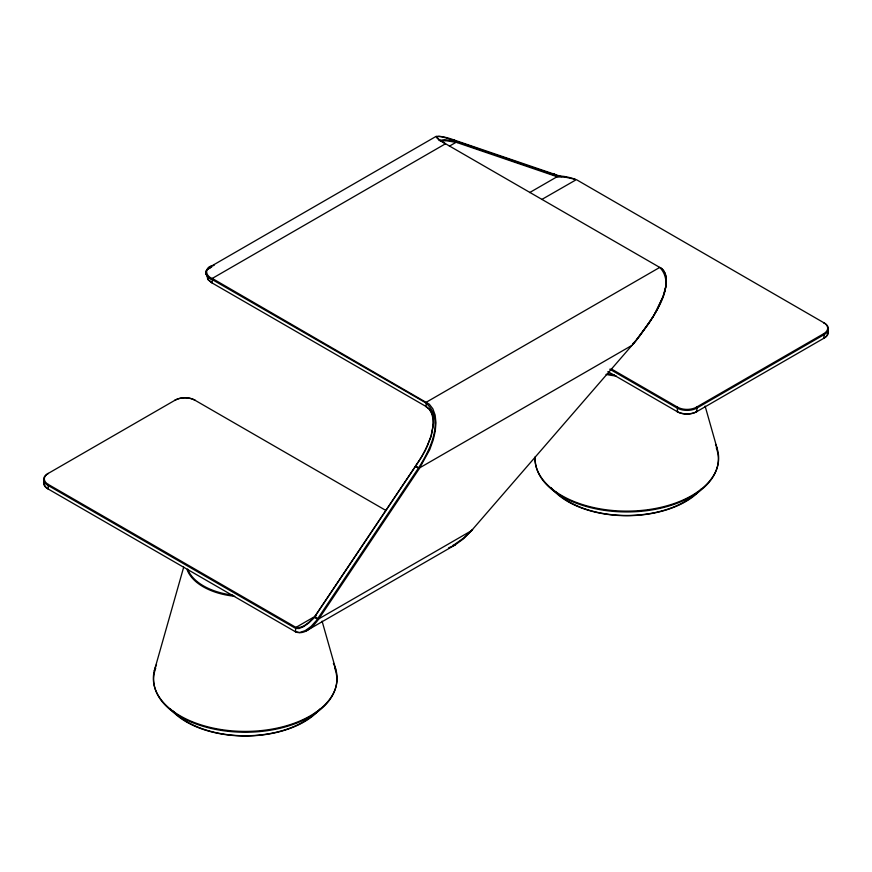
<?xml version="1.0" encoding="UTF-8"?>
<svg xmlns="http://www.w3.org/2000/svg" width="872" height="872" viewBox="0 0 872 872"><rect width="100%" height="100%" fill="white"/><g stroke="black" fill="none" stroke-linecap="round" stroke-linejoin="round"><path stroke-width="1.31" d="M633.29 344.157C644.277 328.025 680.204 288.512 659.744 267.41L426.321 402.199L425.983 406.592L429.297 408.979L431.695 412.576L433.166 417.307L433.569 423.029L431.215 436.207L425.176 450.65L419.225 460.689L314.857 616.504L415.541 466.182L419.388 468.471L318.901 618.782C314.018 625.573 305.462 635.296 295.935 632.047L47.764 488.767A14.203 8.197 0 0 1 43.905 481.29M472.352 529.664L632.113 345.192M318.204 619.371L314.52 617.267L309.135 622.684L303.739 626.576L298.998 628.559L295.586 628.363L47.764 485.279A14.203 8.197 0 0 1 47.764 473.692L48.265 473.398A13.494 7.794 0 0 0 48.265 484.418L48.265 489.05A13.494 7.794 0 0 1 44.319 483.252M827.681 332.537A13.494 7.794 0 0 1 823.735 338.336L824.236 334.565A14.203 8.197 0 0 0 824.236 322.967L823.735 322.684A13.494 7.794 0 0 1 823.735 333.693L696.554 407.126A13.494 7.794 0 0 1 677.479 407.126L677.391 411.802A13.494 7.794 0 0 0 696.554 411.758L697.055 407.987A14.203 8.197 0 0 1 676.977 407.987L609.757 369.183M471.676 530.667L472.591 529.522M665.805 286.507L662.949 296.872L657.117 309.789M213.084 265.666C204.266 266.472 204.985 276.25 212.256 278.43L429.329 404.216L432.85 408.794L435.15 415.083L435.956 422.833L435.27 431.073L433.242 439.902L429.754 449.603L419.388 468.471L415.443 466.073L421.754 456.754L427.444 445.723L431.073 435.815L432.97 426.582L433.122 419.824L432 414.156L429.558 409.568L425.961 406.439M665.216 289.406C667.004 282.245 667.581 272.075 660.246 267.704L445.538 143.749C425.176 132.152 443.913 136.708 452.612 140.12L558.887 176.558M664.889 290.703L665.053 290.06M664.54 292L664.726 291.357M154.29 670.851L183.698 567.127M207.1 276.032L207.754 279.465L211.754 282.768L426.463 406.733M664.159 293.297L664.355 292.654M207.994 276.468L208.484 279.825L212.256 283.062L212.256 278.43L445.538 143.749C427.52 133.394 443.379 135.978 453.429 139.771L554.418 174.226L557.906 176.863L565.045 177.212M663.745 294.594L663.952 293.951M663.309 295.88L663.527 295.237M663.08 296.524L653.64 315.969M452.11 139.956L452.928 139.607M553.099 174.4L553.916 174.051M656.703 310.574L649.803 322.095M653.183 316.743L639.459 336.33M206.708 270.08C203.568 273.95 208.691 277.612 211.754 279.302L425.961 402.962C445.232 420.206 429.94 449.985 418.571 467.904L316.547 620.395L310.988 626.51L305.167 630.663L299.685 632.505L295.434 631.753L295.837 627.469L316.503 615.534M315.043 616.526L314.607 617.158L314.825 616.548M649.291 322.858L636.56 339.906M314.607 617.158L317.811 618.63M638.893 337.05L633.018 344.277M635.971 340.614L632.582 343.906L633.137 344.2M439.03 140.534L444.557 139.64L456.427 141.504L557.393 175.948L554.407 174.226L561.437 176.613M454.781 544.292L463.686 538.024L472.308 529.631M207.013 269.753L210.653 267.519M207.274 269.513L207.841 269.067M208.146 268.849L210.566 267.562M454.912 545.055L463.326 538.94L471.643 530.601L318.901 618.782L318.084 618.215M209.149 267.421L436.316 136.261M449.418 146.147L456.056 142.31L455.925 141.449M529.62 192.592L557.121 176.722L556.968 175.817M47.764 473.692L175.446 399.976A13.494 7.794 0 0 1 194.521 399.976L195.023 400.259A14.203 8.197 0 0 0 174.945 400.259L175.446 399.976M541.785 199.481L576.381 179.632L824.236 322.967M632.374 345.127L419.89 467.719L419.17 467.207M306.355 630.816L455.162 544.913M696.554 411.758L824.236 338.042A14.203 8.197 0 0 0 828.095 330.564M454.661 545.196L448.611 547.856M454.301 544.553L453.069 545.196M677.435 411.78L607.893 371.581M211.111 267.333L211.667 267.115M213.433 265.557L214.141 265.339M554.156 174.171L554.374 174.204M440.142 140.839L446.529 140.795L456.645 142.441L557.121 176.722C560.489 174.607 573.896 178.553 575.4 179.381M565.95 177.31L575.248 179.316M452.993 139.629C454.454 139.64 461.942 146.06 453.429 139.771M314.52 617.267C309.745 621.202 303.434 628.777 295.99 627.437L48.265 484.418M611.141 368.823L677.479 407.126M194.521 399.976L386.078 510.567M823.735 333.693L824.236 334.565L697.055 407.987L696.554 407.126M206.021 274.113L205.727 273.23A44.81 11.827 18.8 0 1 206.228 270.767M705.11 406.08L717.318 449.124M322.084 621.147L335.775 669.402M665.979 276.489L666.284 278.931A44.81 34.629 -29.4 0 1 665.761 286.517M676.977 411.464L676.977 411.519A14.203 8.197 0 0 0 697.055 411.464M614.248 374.829A58.936 34.03 0 0 1 607.501 373.739M616.221 375.995A59.427 34.313 0 0 1 606.007 374.382M715.509 444.36A91.865 53.039 0 0 1 638.762 510.676A91.865 53.039 0 0 1 534.907 458.094M701.622 488.647A83.222 48.047 0 0 1 625.78 515.69A83.222 48.047 0 0 1 551.082 487.612M716.272 447.837A91.593 52.876 0 0 1 634.391 511.766A91.593 52.876 0 0 1 535.288 456.557M697.382 492.277A82.11 47.404 0 0 1 555.42 491.546M232.704 595.118A58.936 34.03 0 0 1 187.644 569.1M234.677 596.284A59.427 34.313 0 0 1 187.153 569.808M333.377 663.439A91.865 53.039 0 0 1 246.318 731.412A91.865 53.039 0 0 1 156.491 664.649M320.079 708.925A83.222 48.047 0 0 1 245.228 735.979A83.222 48.047 0 0 1 170.378 708.925M334.728 668.116A91.593 52.876 0 0 1 245.228 732.24A91.593 52.876 0 0 1 155.728 668.116M316.58 711.825A82.11 47.404 0 0 1 244.498 735.772A82.11 47.404 0 0 1 173.168 711.094M211.329 279.28A20.405 5.494 18.5 0 1 206.13 274.146M660.387 267.562A20.405 15.74 -28.7 0 1 665.827 276.533M565.111 177.256A31.305 7.379 15.6 0 1 566.015 177.354M452.644 140.054L453.168 139.705L452.677 140"/></g></svg>
